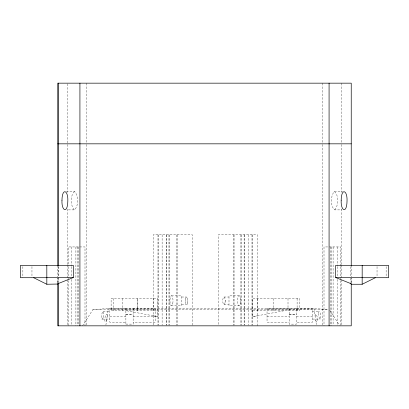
<?xml version="1.0" encoding="UTF-8"?>
<svg xmlns="http://www.w3.org/2000/svg" width="409" height="409" viewBox="0 0 409 409"><rect width="100%" height="100%" fill="white"/><g stroke="black" fill="none" stroke-linecap="round" stroke-linejoin="round"><path stroke-width="0.31" stroke-dasharray="2.04 1.53" d="M107.224 316.106L105.895 325.043M153.155 310.789L153.16 298.463M153.16 315.789L157.813 316.663L157.823 298.463L111.115 298.463L111.115 310.789L157.813 310.789M351.239 282.42L351.244 278.13L351.234 282.859M185.446 300.405L185.446 301.213M187.843 301.213L187.843 300.405M225.19 301.213L225.19 300.405M107.219 316.321L108.411 308.504L313.907 308.504L328.478 309.572M185.589 298.959L185.891 297.849A4.121 1.247 -90 0 1 187.399 297.854L187.695 298.959A3.609 1.094 -90 0 1 187.695 302.624M187.695 302.66L187.399 303.769A4.121 1.247 90 0 1 185.891 303.764L185.589 302.66A3.609 1.094 -90 0 1 185.589 298.994M225.042 302.66L224.745 303.769A4.121 1.247 90 0 1 223.237 303.764L222.941 302.66A3.609 1.094 -90 0 1 222.793 301.213L222.793 300.405A3.609 1.094 90 0 1 222.941 298.959L223.237 297.849A4.121 1.247 -90 0 1 224.745 297.854L225.042 298.959A3.609 1.094 -90 0 1 225.042 302.624M82.506 325.835L92.869 309.644L108.411 308.504M334.705 209.889C338.57 206.233 338.887 194.618 334.409 191.499C330.549 195.159 330.227 206.775 334.705 209.889L341.709 209.889M252.823 310.789L299.521 310.789L299.521 298.463L252.813 298.463L252.823 316.663L283.912 310.789M252.823 316.663L257.476 315.789M66.314 191.499L74.591 191.499C78.451 195.159 78.773 206.775 74.295 209.889L67.291 209.889M334.409 191.499L342.686 191.499M171.478 295.865L181.637 295.865L181.637 305.753L171.478 305.753M239.158 295.865L228.999 295.865L228.999 305.753L239.158 305.753M181.637 297.016L186.642 297.016M223.989 297.016L228.999 297.016M181.637 304.603L186.642 304.603M223.989 304.603L228.999 304.603M125.885 308.79L109.77 308.79L109.77 322.2L125.885 322.2M133.145 308.79L155.272 308.79L155.272 322.2L133.145 322.2M289.168 308.79L267.041 308.79L267.041 322.2L289.168 322.2M296.433 308.79L312.542 308.79L312.542 322.2L296.433 322.2M109.77 309.066L125.885 309.066M133.145 309.066L155.272 309.066M267.041 309.066L289.168 309.066M296.433 309.066L312.542 309.066M125.885 309.148L133.145 309.148M289.168 309.148L296.433 309.148M92.869 309.644L328.171 309.644M103.088 311.561L109.77 311.561M312.542 311.561L319.23 311.561M125.885 314.628L133.145 314.628M289.168 314.628L296.433 314.628M125.885 314.72L133.145 314.72M289.168 314.72L296.433 314.72M109.77 316.336L125.885 316.336M133.145 316.336L155.272 316.336M267.041 316.336L289.168 316.336M296.433 316.336L312.542 316.336M102.189 319.071L109.77 319.071M312.542 319.071L320.129 319.071M125.885 324.086L133.145 324.132L133.145 308.708L125.885 308.708L125.885 324.132M74.591 191.499C70.113 194.618 70.43 206.233 74.295 209.889M126.724 310.789L157.813 316.663M329.782 310.165L339.475 325.313M313.907 308.504L316.423 325.043M257.476 298.463L257.481 310.789M57.761 282.42L57.756 278.13L57.766 282.859M386.137 266.617L386.137 277.711M377.037 266.617L377.037 277.092M351.234 265.385L351.234 276.878M350.764 278.14L350.764 282.522M350.165 266.658L350.165 276.878M341.689 83.165L341.689 143.191M341.689 144.469L341.689 192.368M341.689 208.968L341.689 264.531M341.689 265.17L341.689 279.219M341.689 279.858L341.689 325.196M340.723 266.034L340.723 246.944L324.005 246.944L324.005 325.835M340.723 266.668L340.723 280.027M340.723 280.666L340.723 325.201M337.834 246.944L337.834 266.034M337.834 266.668L337.834 276.847M337.834 279.393L337.834 325.835M333.105 246.944L333.105 325.201M331.622 246.944L331.622 325.835M330.216 246.944L330.216 325.835M322.415 83.165L322.415 143.191M322.415 144.469L322.415 325.196M297.108 298.463L297.108 310.789M288.008 298.463L288.008 310.789M273.156 298.463L273.166 310.789M257.476 325.835L257.476 234.832L218.222 234.832L218.222 325.201M252.66 234.832L252.66 325.201M251.985 234.832L251.985 325.201M248.514 234.832L248.514 325.201M244.367 234.832L244.367 325.201M244.122 234.832L244.122 325.201M241.683 234.832L241.683 325.201M240.896 234.832L240.896 325.201M234.066 234.832L234.066 325.201M233.386 234.832L233.386 325.201M192.414 325.201L192.414 234.832L153.16 234.832L153.16 325.835M177.245 234.832L177.245 325.201M176.57 234.832L176.57 325.201M169.74 234.832L169.74 325.201M168.953 234.832L168.953 325.201M166.514 234.832L166.514 325.201M166.269 234.832L166.269 325.201M162.122 234.832L162.122 325.201M158.651 234.832L158.651 325.201M157.976 234.832L157.976 325.201M122.628 298.463L122.628 310.789M113.528 298.463L113.528 310.789M86.585 83.165L86.585 143.191M86.585 144.469L86.585 325.196M84.995 325.835L84.995 246.944L68.277 246.944L68.277 266.034M78.784 246.944L78.784 325.201M77.378 246.944L77.378 325.835M75.895 246.944L75.895 325.835M71.166 246.944L71.166 266.034M71.166 266.668L71.166 276.847M71.166 279.393L71.166 325.201M68.277 266.668L68.277 280.027M68.277 280.666L68.277 325.835M67.311 83.804L67.311 143.191M67.311 144.469L67.311 192.368M67.311 208.968L67.311 264.531M67.311 265.17L67.311 279.219M67.311 279.858L67.311 325.196M58.835 266.658L58.835 276.878M58.64 266.443L58.64 282.409M58.236 278.14L58.236 282.522M57.766 265.385L57.766 276.878M31.963 266.617L31.963 277.711M22.863 266.617L22.863 277.711M315.114 316.137A3.932 1.038 81 0 1 316.571 315.078A3.932 1.038 81 0 1 317.384 321.152A3.932 1.038 81 0 1 315.569 319.516M106.749 319.501A3.932 1.033 -81 0 1 104.934 321.152A3.932 1.033 -81 0 1 105.737 315.088A3.932 1.033 -81 0 1 107.194 316.137M137.47 298.463L137.47 310.789L137.475 298.463M296.433 308.708L289.168 308.708L289.168 324.132L296.433 324.132L296.433 308.708M240.492 303.35A5.082 1.539 -90 0 0 239.158 295.727A5.082 1.539 -90 0 0 237.828 303.35A5.082 1.539 -90 0 0 240.492 303.35M172.767 303.57A5.082 1.539 -90 0 0 171.555 295.733A5.082 1.539 -90 0 0 170.108 303.125A5.082 1.539 -90 0 0 172.767 303.57M318.499 313.391A3.896 1.022 81 0 0 320.242 319.168A3.896 1.022 81 0 0 320.293 313.391A3.896 1.022 81 0 0 318.499 313.391M103.201 317.404A3.896 1.022 -81 0 0 103.252 311.469A3.896 1.022 -81 0 0 101.458 317.077A3.896 1.022 -81 0 0 103.201 317.404"/><path stroke-width="0.61" d="M57.766 284.045L46.815 284.255L33.666 277.711M57.766 265.385L57.766 83.165L351.234 83.165L351.234 265.385M351.234 284.255L362.185 284.255L375.334 277.711M46.815 277.711L20.45 277.711L20.45 265.385L73.339 265.385L73.339 277.517L57.766 283.769L58.236 283.769L57.766 283.964L57.766 325.835L351.234 325.835L351.234 283.964L350.764 283.769L351.234 283.769L335.661 277.517L335.661 265.385L388.55 265.385L388.55 277.711L362.185 277.711M57.766 143.83L351.234 143.83M46.815 277.517L73.339 277.517M335.661 277.517L362.185 277.517M362.185 265.385L362.164 284.255M329.076 83.165L329.076 325.835M79.924 83.165L79.924 325.835M58.64 83.165L58.64 265.809M58.64 283.048L58.64 325.835M46.836 284.255L46.815 265.385M61.974 200.226C61.401 211.11 67.613 214.014 67.817 201.167C68.39 190.282 62.173 187.378 61.974 200.226M341.183 200.226C340.61 211.121 346.827 213.999 347.026 201.167C347.599 190.272 341.382 187.394 341.183 200.226"/></g></svg>
